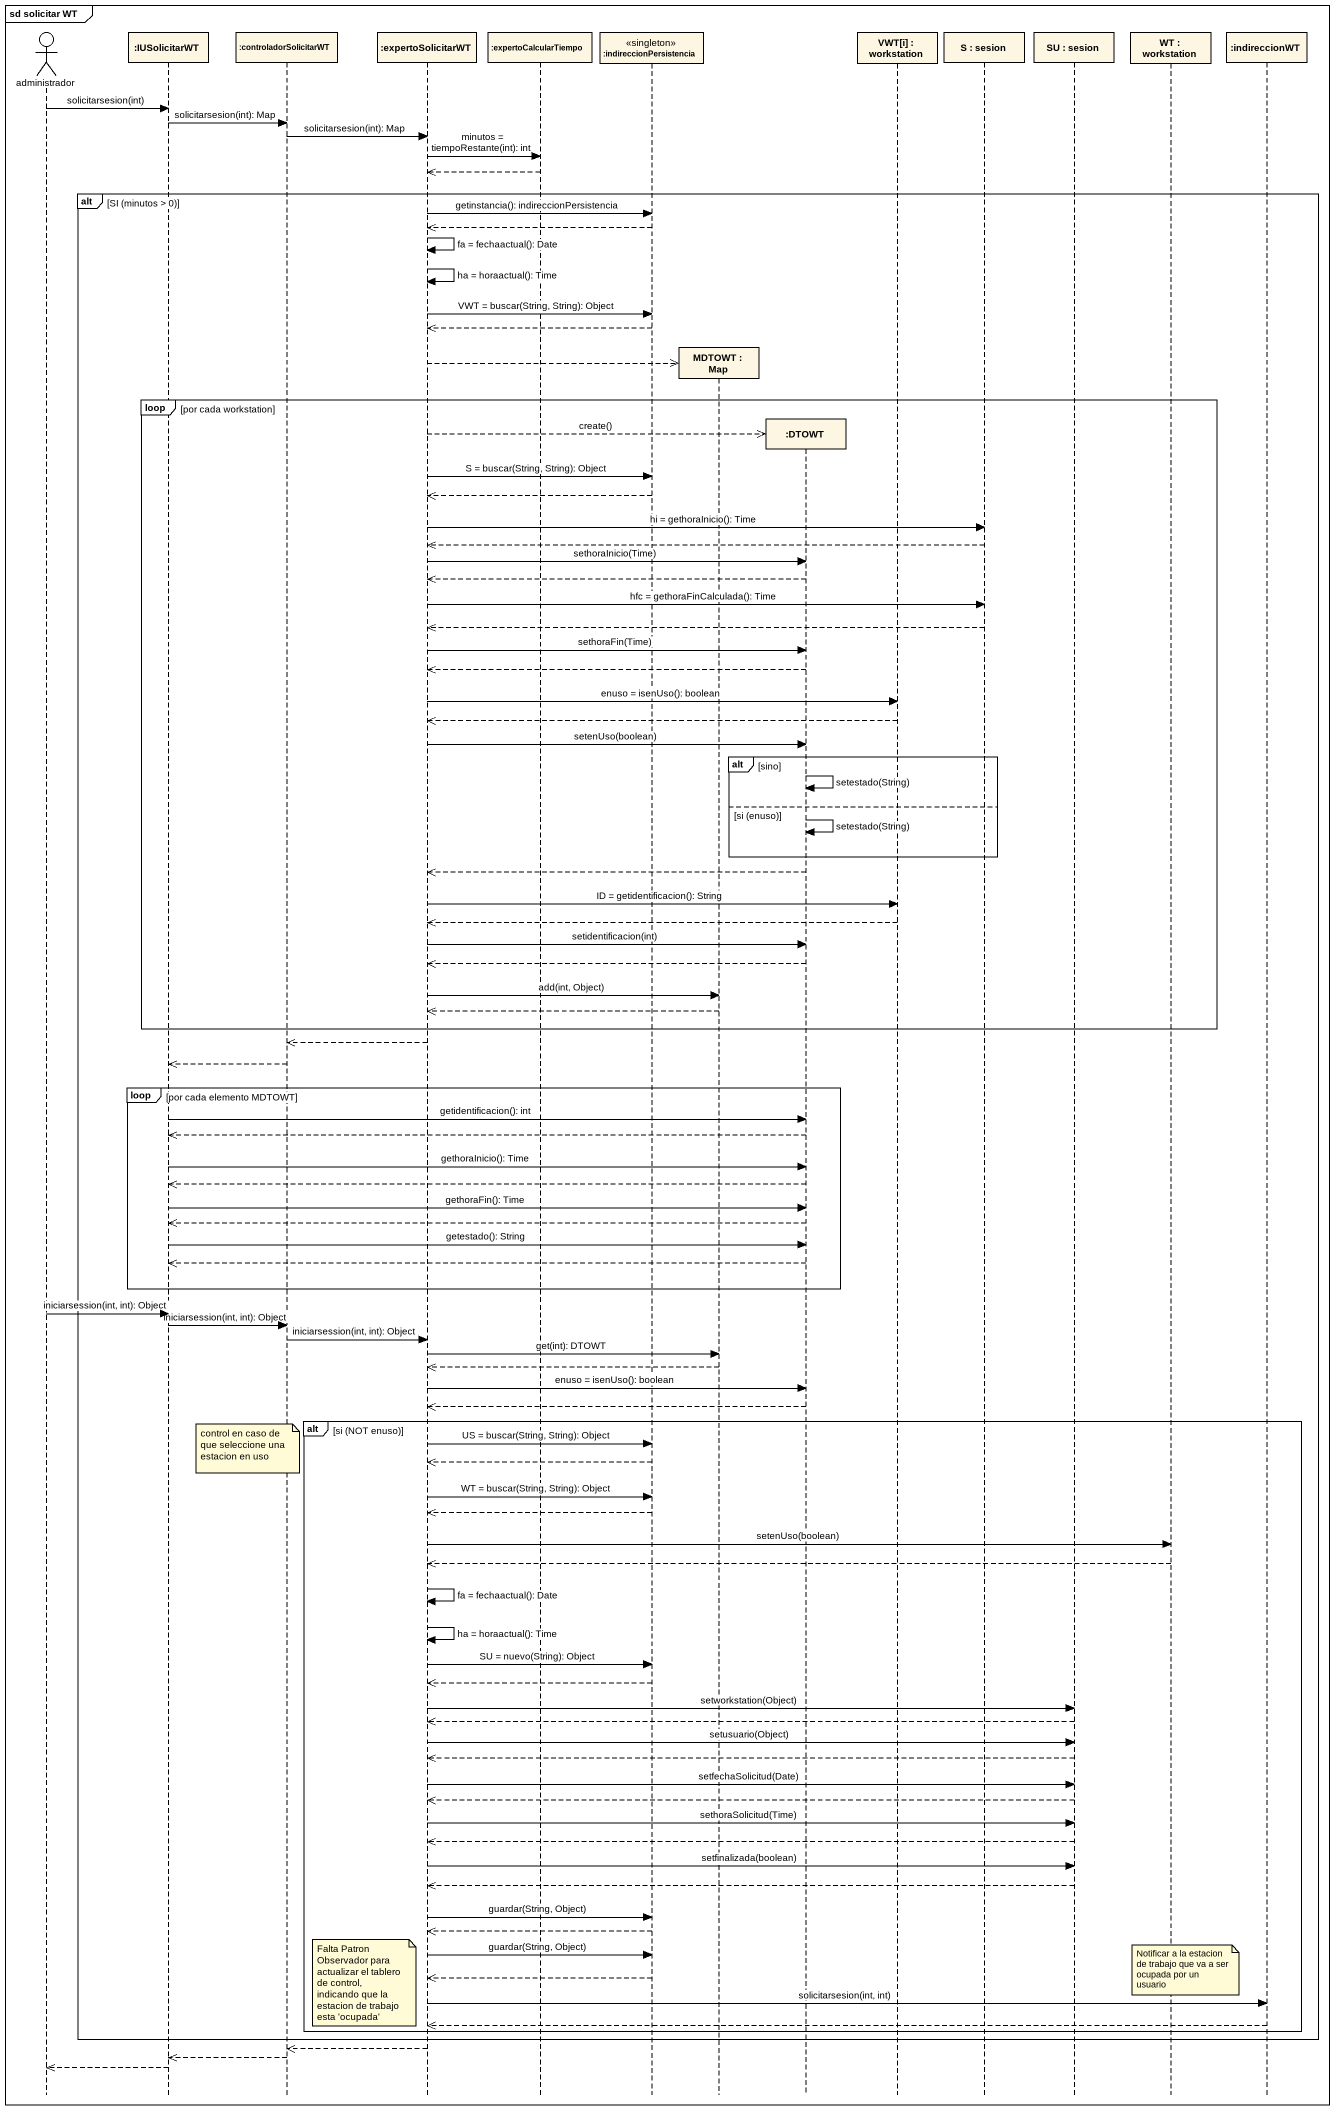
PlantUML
@startuml
mainframe sd solicitar WT
hide footbox
actor administrador
participant ":IUSolicitarWT" as IUSolicitarWT
participant ":controladorSolicitarWT" as controladorSolicitarWT
participant ":expertoSolicitarWT" as expertoSolicitarWT
participant ":expertoCalcularTiempo" as expertoCalcularTiempo
participant ":indireccionPersistencia" as indireccionPersistencia <<singleton>>
participant "MDTOWT : Map" as MDTOWT
participant ":DTOWT" as DTOWT
participant "VWT[i] : workstation" as VWT_i
participant "S : sesion" as S
participant "SU : sesion" as SU
participant "WT : workstation" as WT
participant ":indireccionWT" as indireccionWT

administrador -> IUSolicitarWT : solicitarsesion(int)
IUSolicitarWT -> controladorSolicitarWT : solicitarsesion(int): Map
controladorSolicitarWT -> expertoSolicitarWT : solicitarsesion(int): Map
expertoSolicitarWT -> expertoCalcularTiempo : minutos = tiempoRestante(int): int
expertoCalcularTiempo -->> expertoSolicitarWT
alt SI (minutos > 0)
  expertoSolicitarWT -> indireccionPersistencia : getinstancia(): indireccionPersistencia
  indireccionPersistencia -->> expertoSolicitarWT
  expertoSolicitarWT -> expertoSolicitarWT : fa = fechaactual(): Date
  expertoSolicitarWT -> expertoSolicitarWT : ha = horaactual(): Time
  expertoSolicitarWT -> indireccionPersistencia : VWT = buscar(String, String): Object
  indireccionPersistencia -->> expertoSolicitarWT
  expertoSolicitarWT -->> MDTOWT **
  loop por cada workstation
    expertoSolicitarWT -->> DTOWT ** : create()
    expertoSolicitarWT -> indireccionPersistencia : S = buscar(String, String): Object
    indireccionPersistencia -->> expertoSolicitarWT
    expertoSolicitarWT -> S : hi = gethoraInicio(): Time
    S -->> expertoSolicitarWT
    expertoSolicitarWT -> DTOWT : sethoraInicio(Time)
    DTOWT -->> expertoSolicitarWT
    expertoSolicitarWT -> S : hfc = gethoraFinCalculada(): Time
    S -->> expertoSolicitarWT
    expertoSolicitarWT -> DTOWT : sethoraFin(Time)
    DTOWT -->> expertoSolicitarWT
    expertoSolicitarWT -> VWT_i : enuso = isenUso(): boolean
    VWT_i -->> expertoSolicitarWT
    expertoSolicitarWT -> DTOWT : setenUso(boolean)
    alt sino
      DTOWT -> DTOWT : setestado(String)
    else si (enuso)
      DTOWT -> DTOWT : setestado(String)
    end
    DTOWT -->> expertoSolicitarWT
    expertoSolicitarWT -> VWT_i : ID = getidentificacion(): String
    VWT_i -->> expertoSolicitarWT
    expertoSolicitarWT -> DTOWT : setidentificacion(int)
    DTOWT -->> expertoSolicitarWT
    expertoSolicitarWT -> MDTOWT : add(int, Object)
    MDTOWT -->> expertoSolicitarWT
  end
  expertoSolicitarWT -->> controladorSolicitarWT
  controladorSolicitarWT -->> IUSolicitarWT
  loop por cada elemento MDTOWT
    IUSolicitarWT -> DTOWT : getidentificacion(): int
    DTOWT -->> IUSolicitarWT
    IUSolicitarWT -> DTOWT : gethoraInicio(): Time
    DTOWT -->> IUSolicitarWT
    IUSolicitarWT -> DTOWT : gethoraFin(): Time
    DTOWT -->> IUSolicitarWT
    IUSolicitarWT -> DTOWT : getestado(): String
    DTOWT -->> IUSolicitarWT
  end
  administrador -> IUSolicitarWT : iniciarsession(int, int): Object
  IUSolicitarWT -> controladorSolicitarWT : iniciarsession(int, int): Object
  controladorSolicitarWT -> expertoSolicitarWT : iniciarsession(int, int): Object
  expertoSolicitarWT -> MDTOWT : get(int): DTOWT
  MDTOWT -->> expertoSolicitarWT
  expertoSolicitarWT -> DTOWT : enuso = isenUso(): boolean
  DTOWT -->> expertoSolicitarWT
  alt si (NOT enuso)
    expertoSolicitarWT -> indireccionPersistencia : US = buscar(String, String): Object
    note over controladorSolicitarWT : control en caso de que seleccione una estacion en uso
    indireccionPersistencia -->> expertoSolicitarWT
    expertoSolicitarWT -> indireccionPersistencia : WT = buscar(String, String): Object
    indireccionPersistencia -->> expertoSolicitarWT
    expertoSolicitarWT -> WT : setenUso(boolean)
    WT -->> expertoSolicitarWT
    expertoSolicitarWT -> expertoSolicitarWT : fa = fechaactual(): Date
    expertoSolicitarWT -> expertoSolicitarWT : ha = horaactual(): Time
    expertoSolicitarWT -> indireccionPersistencia : SU = nuevo(String): Object
    indireccionPersistencia -->> expertoSolicitarWT
    expertoSolicitarWT -> SU : setworkstation(Object)
    SU -->> expertoSolicitarWT
    expertoSolicitarWT -> SU : setusuario(Object)
    SU -->> expertoSolicitarWT
    expertoSolicitarWT -> SU : setfechaSolicitud(Date)
    SU -->> expertoSolicitarWT
    expertoSolicitarWT -> SU : sethoraSolicitud(Time)
    SU -->> expertoSolicitarWT
    expertoSolicitarWT -> SU : setfinalizada(boolean)
    SU -->> expertoSolicitarWT
    expertoSolicitarWT -> indireccionPersistencia : guardar(String, Object)
    indireccionPersistencia -->> expertoSolicitarWT
    expertoSolicitarWT -> indireccionPersistencia : guardar(String, Object)
    note over WT : Notificar a la estacion de trabajo que va a ser ocupada por un usuario
    indireccionPersistencia -->> expertoSolicitarWT
    note left of expertoSolicitarWT : Falta Patron Observador para actualizar el tablero de control, indicando que la estacion de trabajo esta 'ocupada'
    expertoSolicitarWT -> indireccionWT : solicitarsesion(int, int)
    indireccionWT -->> expertoSolicitarWT
  end
end
expertoSolicitarWT -->> controladorSolicitarWT
controladorSolicitarWT -->> IUSolicitarWT
IUSolicitarWT -->> administrador
@enduml
